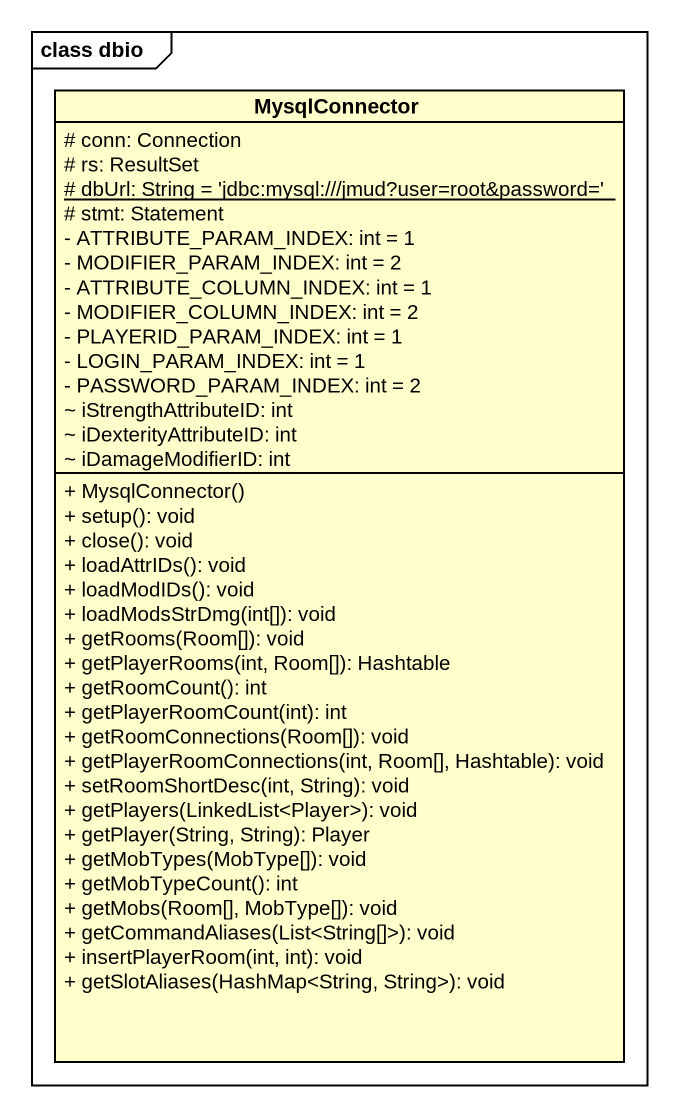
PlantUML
@startuml
mainframe class dbio
hide circle
hide empty members
skinparam classAttributeIconSize 0
class MysqlConnector {
  # conn: Connection
  # rs: ResultSet
  {static} # dbUrl: String = 'jdbc:mysql:///jmud?user=root&password='
  # stmt: Statement
  - ATTRIBUTE_PARAM_INDEX: int = 1
  - MODIFIER_PARAM_INDEX: int = 2
  - ATTRIBUTE_COLUMN_INDEX: int = 1
  - MODIFIER_COLUMN_INDEX: int = 2
  - PLAYERID_PARAM_INDEX: int = 1
  - LOGIN_PARAM_INDEX: int = 1
  - PASSWORD_PARAM_INDEX: int = 2
  ~ iStrengthAttributeID: int
  ~ iDexterityAttributeID: int
  ~ iDamageModifierID: int
  + MysqlConnector()
  + setup(): void
  + close(): void
  + loadAttrIDs(): void
  + loadModIDs(): void
  + loadModsStrDmg(int[]): void
  + getRooms(Room[]): void
  + getPlayerRooms(int, Room[]): Hashtable
  + getRoomCount(): int
  + getPlayerRoomCount(int): int
  + getRoomConnections(Room[]): void
  + getPlayerRoomConnections(int, Room[], Hashtable): void
  + setRoomShortDesc(int, String): void
  + getPlayers(LinkedList<Player>): void
  + getPlayer(String, String): Player
  + getMobTypes(MobType[]): void
  + getMobTypeCount(): int
  + getMobs(Room[], MobType[]): void
  + getCommandAliases(List<String[]>): void
  + insertPlayerRoom(int, int): void
  + getSlotAliases(HashMap<String, String>): void
}
@enduml
